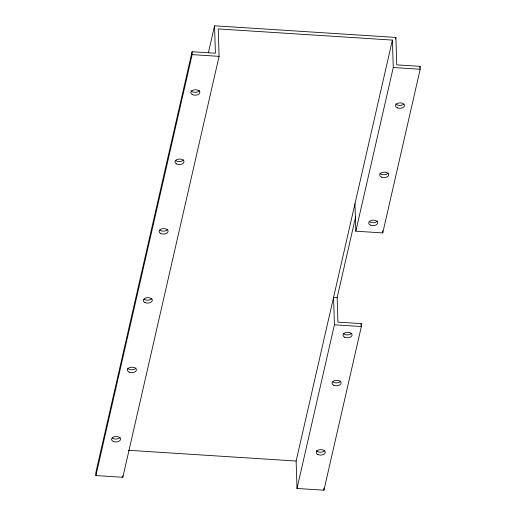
<?xml version="1.0" encoding="UTF-8"?>
<svg xmlns="http://www.w3.org/2000/svg" width="516" height="516" viewBox="0 0 516 516"><rect width="100%" height="100%" fill="white"/><g stroke="black" fill="none" stroke-linecap="round" stroke-linejoin="round"><path stroke-width="0.77" d="M214.546 25.8L215.411 53.232L192.068 51.735L95.815 472.688L95.905 475.571L122.834 477.3L219.087 56.347L218.229 28.915L392.392 40.087L393.257 67.519L355.827 231.2L382.762 232.929L420.185 69.247L420.095 66.358L396.759 64.861L395.895 37.429L214.546 25.8L208.438 52.503M95.905 475.571L192.158 54.619L192.068 51.735M355.705 216.481L337.161 297.59L337.928 322.132L361.271 323.629L361.361 326.518L323.932 490.2L297.003 488.471L296.139 461.046L392.392 40.087M395.533 39.003L395.895 37.429M297.003 488.471L334.426 324.79L333.568 297.358L337.161 297.59M360.91 325.196L361.271 323.629M419.74 67.925L420.095 66.358M192.158 54.619L219.087 56.347M393.257 67.519L420.185 69.247M334.426 324.79L361.361 326.518M128.394 450.287L296.139 461.046M382.691 230.762L382.762 232.929M354.963 203.775L355.827 231.2M323.867 488.033L323.932 490.2M122.789 475.733L122.834 477.3M324.828 450.449A4.534 2.741 -1.8 0 1 320.623 452.203A4.534 2.741 -1.8 0 1 316.456 450.578M340.676 381.156A4.534 2.741 -1.8 0 1 332.885 381.898M351.654 333.142A4.534 2.741 -1.8 0 1 347.449 334.897A4.534 2.741 -1.8 0 1 343.282 333.272M377.293 221.003A4.534 2.741 -1.8 0 1 369.508 221.745M388.271 172.989A4.534 2.741 -1.8 0 1 384.065 174.75A4.534 2.741 -1.8 0 1 379.899 173.118M403.518 104.322A4.534 2.741 -1.8 0 1 395.746 103.826M135.985 368.024A4.534 2.741 -1.8 0 1 131.78 369.785A4.534 2.741 -1.8 0 1 127.613 368.153M120.138 437.316A4.534 2.741 -1.8 0 1 112.353 438.058M151.891 298.461A4.534 2.741 -1.8 0 1 144.099 299.203M167.674 229.427A4.534 2.741 -1.8 0 1 159.889 230.168M183.586 159.857A4.534 2.741 -1.8 0 1 175.795 160.599M199.428 90.564A4.534 2.741 -1.8 0 1 195.222 92.325A4.534 2.741 -1.8 0 1 191.055 90.7M397.249 107.818A4.534 2.741 -1.8 0 0 404.525 105.89A4.534 2.741 -1.8 0 0 398.333 103.09A4.534 2.741 -1.8 0 0 397.249 107.818M381.408 177.111A4.534 2.741 -1.8 0 0 388.677 175.182A4.534 2.741 -1.8 0 0 382.485 172.383A4.534 2.741 -1.8 0 0 381.408 177.111M370.423 225.124A4.534 2.741 -1.8 0 0 377.699 223.196A4.534 2.741 -1.8 0 0 371.507 220.397A4.534 2.741 -1.8 0 0 370.423 225.124M344.785 337.264A4.534 2.741 -1.8 0 0 352.06 335.329A4.534 2.741 -1.8 0 0 345.868 332.536A4.534 2.741 -1.8 0 0 344.785 337.264M333.807 385.278A4.534 2.741 -1.8 0 0 341.082 383.343A4.534 2.741 -1.8 0 0 334.884 380.55A4.534 2.741 -1.8 0 0 333.807 385.278M317.959 454.57A4.534 2.741 -1.8 0 0 325.235 452.635A4.534 2.741 -1.8 0 0 319.043 449.842A4.534 2.741 -1.8 0 0 317.959 454.57M192.558 94.686A4.534 2.741 -1.8 0 0 199.834 92.757A4.534 2.741 -1.8 0 0 193.642 89.965A4.534 2.741 -1.8 0 0 192.558 94.686M176.717 163.985A4.534 2.741 -1.8 0 0 183.986 162.05A4.534 2.741 -1.8 0 0 177.794 159.257A4.534 2.741 -1.8 0 0 176.717 163.985M160.811 233.548A4.534 2.741 -1.8 0 0 168.081 231.62A4.534 2.741 -1.8 0 0 161.889 228.82A4.534 2.741 -1.8 0 0 160.811 233.548M145.022 302.582A4.534 2.741 -1.8 0 0 152.297 300.647A4.534 2.741 -1.8 0 0 146.105 297.855A4.534 2.741 -1.8 0 0 145.022 302.582M129.116 372.146A4.534 2.741 -1.8 0 0 136.392 370.217A4.534 2.741 -1.8 0 0 130.2 367.424A4.534 2.741 -1.8 0 0 129.116 372.146M113.275 441.438A4.534 2.741 -1.8 0 0 120.544 439.509A4.534 2.741 -1.8 0 0 114.352 436.717A4.534 2.741 -1.8 0 0 113.275 441.438"/></g></svg>
